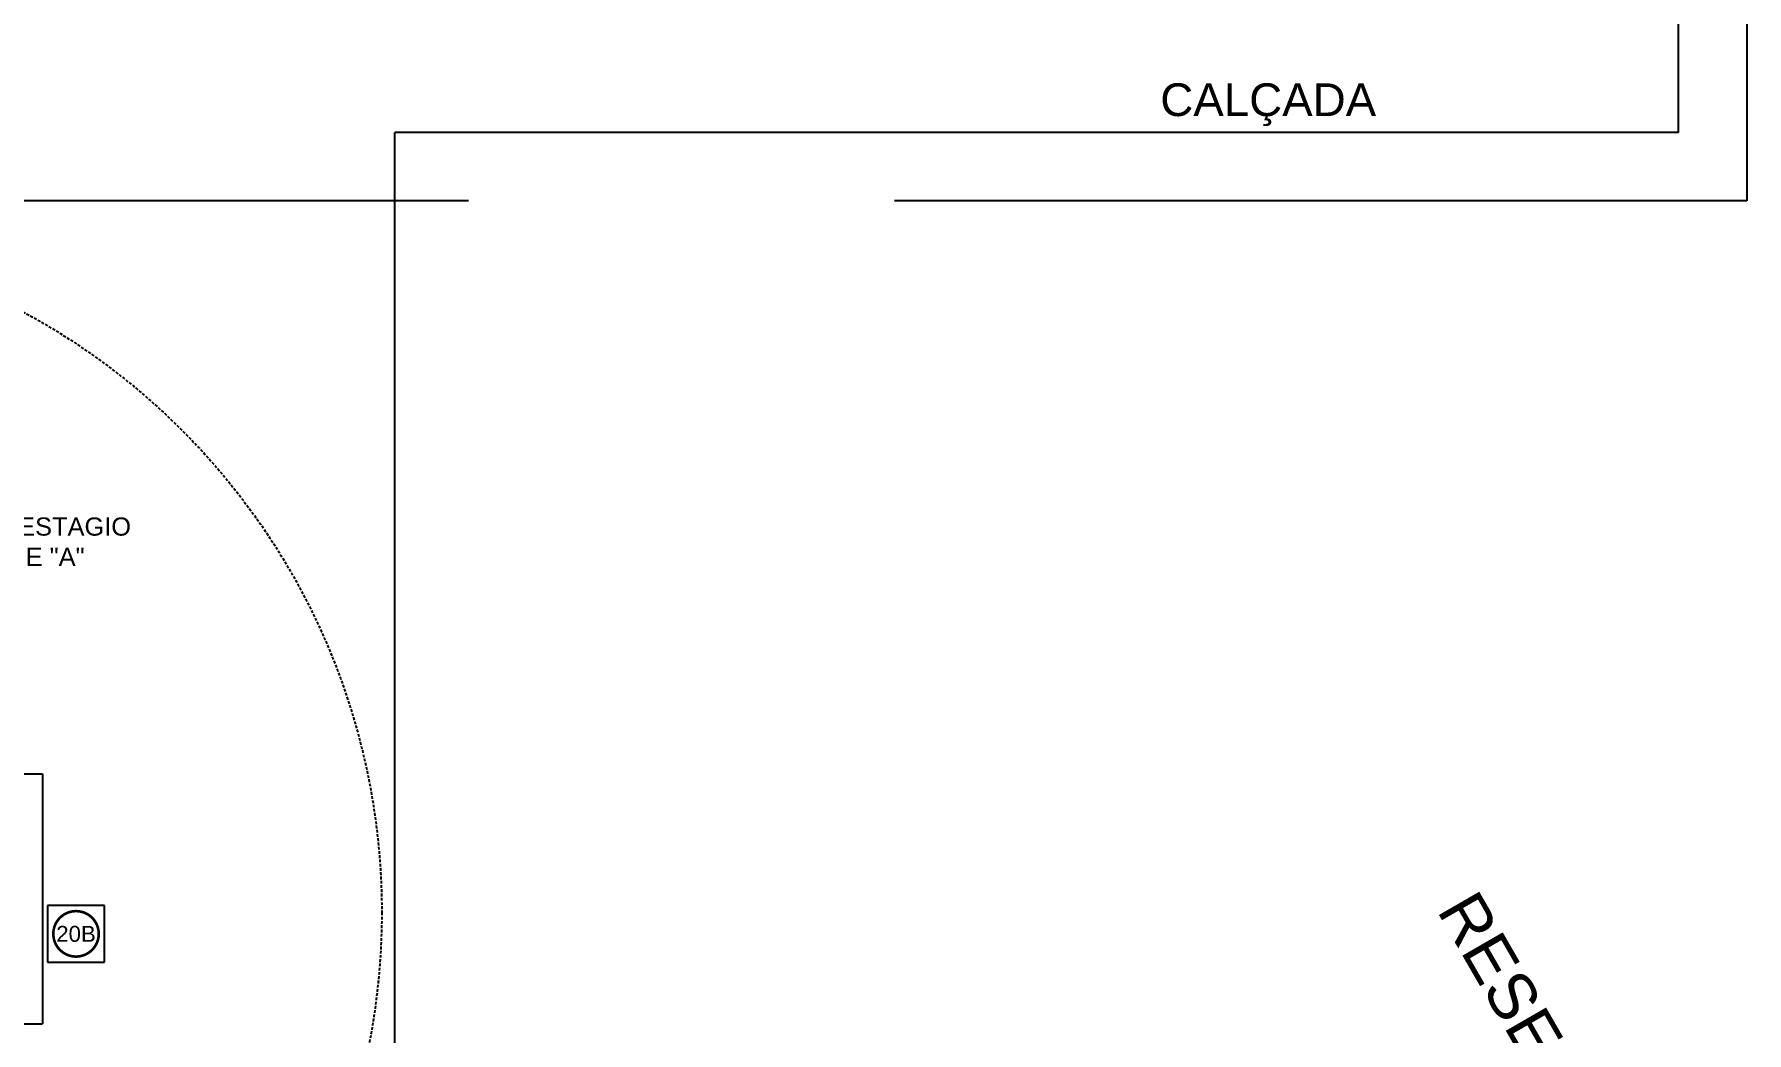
# Model space of a CAD drawing. Header units: millimetres. Extents: x 4161 to 13726, y 828 to 4470.
# Drawn here: x 5913 to 6666, y 2594 to 3033 of the extents above; entities that cross this region are included whole.
import ezdxf
from ezdxf.enums import TextEntityAlignment as Align

# ---------------------------------------------------------------- set-up
doc = ezdxf.new("R2010")
doc.units = ezdxf.units.MM
doc.header["$LTSCALE"] = 10
for name, pattern in [('DASHEDX2', [38.1, 25.4, -12.7]), ('HIDDEN2', [0.1875, 0.125, -0.0625]), ('TRACEJADO_G', [0.375, 0.25, -0.125])]:
    doc.linetypes.add(name, pattern=pattern)
for name, color, linetype in [('A-PAREDE', 5, 'Continuous'), ('A-PISOS-CTEL', 2, 'TRACEJADO_G'), ('A-PISOS-NIVEL', 1, 'Continuous'), ('AR-ALV', 2, 'Continuous'), ('AR-PRJ-COB', 251, 'HIDDEN2'), ('ARQ-TXT-1_050', 2, 'Continuous'), ('ARQ-TXT-1_075', 2, 'Continuous'), ('AUX_01', 1, 'Continuous'), ('cabine', 1, 'Continuous'), ('cotas indicativas', 1, 'Continuous')]:
    doc.layers.add(name, color=color, linetype=linetype)
doc.styles.add('ARIAL', font='arial.ttf', dxfattribs={"height": 0.2})
doc.styles.add('Arial2', font='arial.ttf')
doc.styles.add('ESC-50-A20', font='arial.ttf', dxfattribs={"height": 0.1})

# ---------------------------------------------------------------- blocks, each defined once
blk = doc.blocks.new('Extintor')
at = {"layer": 'cabine', "linetype": 'DASHEDX2'}
blk.add_lwpolyline([(-250, -125), (0, -125), (0, 125), (-250, 125)], close=True, dxfattribs=at)
at = {"layer": 'cabine', "color": 1, "ltscale": 5, "const_width": 11.6}
blk.add_lwpolyline([(-225, 0, 1), (-25, 0, 1), (-225, 0, 1.12211)], format="xyb", dxfattribs=at)
at = {"layer": 'cabine', "color": 1, "ltscale": 5, "style": 'ARIAL'}
blk.add_text('20B', height=70, dxfattribs=at).set_placement((-125, 0), align=Align.MIDDLE_CENTER)

msp = doc.modelspace()

# ---------------------------------------------------------------- linework, layer by layer
at = {"layer": 'A-PAREDE', "color": 251}
msp.add_line((5531.36, 2597.75), (5916.36, 2597.75), dxfattribs=at)
at = {"layer": 'A-PISOS-CTEL', "color": 251, "linetype": 'TRACEJADO_G', "ltscale": 150}
msp.add_lwpolyline([(4911.35, 3769.95), (6666.35, 3769.95), (6666.36, 2959.95), (4911.36, 2959.95)], close=True, dxfattribs=at)
at = {"layer": 'A-PISOS-NIVEL', "color": 251}
for p, q in [((6636.36, 2989.95), (6636.35, 3679.95)), ((6636.36, 2989.95), (6071.36, 2989.95)), ((6071.36, 2447.75), (6071.36, 2989.95))]:
    msp.add_line(p, q, dxfattribs=at)
at = {"layer": 'AR-ALV', "color": 251}
for p, q in [((5901.36, 2707.75), (5916.36, 2707.75)), ((5916.36, 2707.75), (5916.36, 2597.75))]:
    msp.add_line(p, q, dxfattribs=at)

# ---------------------------------------------------------------- block references
at = {"layer": 'AUX_01', "linetype": 'Continuous', "xscale": 0.1, "yscale": 0.1, "zscale": 0.1}
msp.add_blockref('Extintor', (5943.6, 2637.4), dxfattribs=at)

# ---------------------------------------------------------------- texts
at = {"layer": 'ARQ-TXT-1_050', "color": 251, "insert": (6546.81, 2659.14), "char_height": 20.48, "attachment_point": 1, "rotation": 299.97728, "style": 'ESC-50-A20'}
msp.add_mtext_dynamic_manual_height_columns('\\pi1.3469;RESERVATÓRIO       ', width=4.4606, gutter_width=1, heights=[0], dxfattribs=at)
at = {"layer": 'ARQ-TXT-1_075', "color": 251, "insert": (6408.27, 3011.59), "char_height": 14.4, "width": 88.0381, "attachment_point": 1, "rotation": 0.00008, "style": 'ESC-50-A20'}
msp.add_mtext('CALÇADA ', dxfattribs=at)
at = {"layer": 'cotas indicativas', "insert": (5886.83, 2820.6), "char_height": 8, "width": 136.5602, "attachment_point": 2, "style": 'Arial2', "bg_fill": 2}
msp.add_mtext('REGULADOR 1º ESTAGIO\\PVER DETALHE "A"', dxfattribs=at)

# ---------------------------------------------------------------- next in the draw order: linework, layer by layer
at = {"layer": 'AR-PRJ-COB'}
msp.add_circle((5765.65, 2646.8), 300, dxfattribs=at)

doc.saveas('drawing.dxf')
